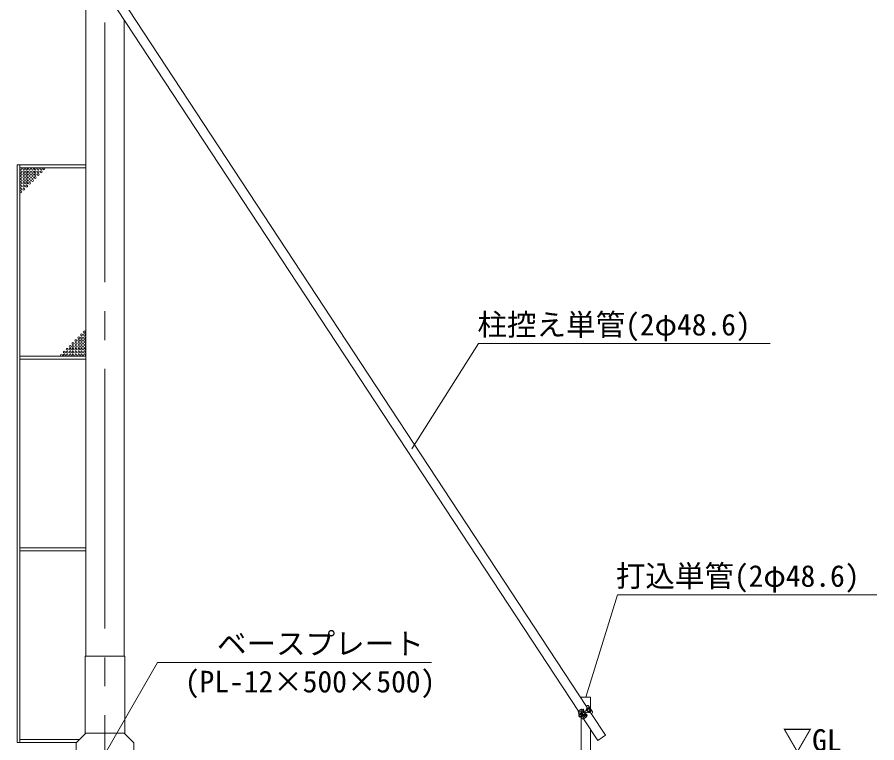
# Model space of a CAD drawing. Units: millimetres, scale not verified. Extents: x -13484 to 18716, y -23100 to 23100.
# Drawn here: x 9409 to 13878, y 6003 to 9775 of the extents above; entities that cross this region are included whole.
import ezdxf
from ezdxf.enums import TextEntityAlignment as Align

# ---------------------------------------------------------------- set-up
doc = ezdxf.new("R2010")
doc.units = ezdxf.units.MM
doc.header["$LTSCALE"] = 150
doc.linetypes.add('CHAIN2', pattern=[12, 9, -1, 1, -1])
for name, color, linetype, lineweight in [('0-2_ACCG-3018', 7, 'Continuous', 18), ('0-F_大型柱', 7, 'Continuous', 18), ('1-1_単管', 7, 'Continuous', 18), ('1-2_単管ｸﾗﾝﾌﾟ', 7, 'Continuous', 18), ('1-6_通芯', 1, 'CHAIN2', 18), ('1-9_標準ﾊﾟﾈﾙ', 7, 'Continuous', 18), ('1-B_文字', 7, 'Continuous', 18)]:
    doc.layers.add(name, color=color, linetype=linetype, lineweight=lineweight)
doc.styles.add('ＭＳ ゴシック', font='')
doc.styles.get('ＭＳ ゴシック').set_extended_font_data('MS Gothic')

msp = doc.modelspace()

# ---------------------------------------------------------------- linework, layer by layer
at = {"layer": '0-2_ACCG-3018'}
for centre in [(9427.9, 8986.5), (9442.9, 8986.5), (9457.9, 8986.5), (9472.9, 8986.5), (9487.9, 8986.5), (9502.9, 8986.5), (9517.9, 8986.5), (9532.9, 8986.5), (9547.9, 8986.5), (9427.9, 8971.5), (9427.9, 8956.5), (9427.9, 8941.5), (9442.9, 8971.5), (9442.9, 8956.5), (9442.9, 8941.5), (9457.9, 8971.5), (9457.9, 8956.5), (9457.9, 8941.5), (9472.9, 8971.5), (9472.9, 8956.5), (9472.9, 8941.5), (9487.9, 8971.5), (9487.9, 8956.5), (9487.9, 8941.5), (9502.9, 8971.5), (9502.9, 8956.5), (9502.9, 8941.5), (9517.9, 8971.5), (9517.9, 8956.5), (9532.9, 8971.5), (9427.9, 8926.5), (9427.9, 8911.5), (9427.9, 8896.5), (9442.9, 8926.5), (9442.9, 8911.5), (9442.9, 8896.5), (9457.9, 8926.5), (9457.9, 8911.5), (9457.9, 8896.5), (9472.9, 8926.5), (9472.9, 8911.5), (9487.9, 8926.5), (9427.9, 8881.5), (9427.9, 8866.5), (9442.9, 8881.5), (9758.7, 8138.5), (9713.7, 8093.5), (9728.7, 8108.5), (9728.7, 8093.5), (9743.7, 8123.5), (9743.7, 8108.5), (9743.7, 8093.5), (9758.7, 8123.5), (9758.7, 8108.5), (9758.7, 8093.5), (9668.7, 8048.5), (9683.7, 8063.5), (9683.7, 8048.5), (9698.7, 8078.5), (9698.7, 8063.5), (9698.7, 8048.5), (9713.7, 8078.5), (9713.7, 8063.5), (9713.7, 8048.5), (9728.7, 8078.5), (9728.7, 8063.5), (9728.7, 8048.5), (9743.7, 8078.5), (9743.7, 8063.5), (9743.7, 8048.5), (9758.7, 8078.5), (9758.7, 8063.5), (9758.7, 8048.5), (9638.7, 8018.5), (9653.7, 8033.5), (9653.7, 8018.5), (9668.7, 8033.5), (9668.7, 8018.5), (9683.7, 8033.5), (9683.7, 8018.5), (9698.7, 8033.5), (9698.7, 8018.5), (9713.7, 8033.5), (9713.7, 8018.5), (9728.7, 8033.5), (9728.7, 8018.5), (9743.7, 8033.5), (9743.7, 8018.5), (9758.7, 8033.5), (9758.7, 8018.5)]:
    msp.add_circle(centre, 5, dxfattribs=at)
at = {"layer": '0-F_大型柱'}
for p, q in [((9764.7, 9903), (9764.7, 6453)), ((9964.6, 6453), (9964.6, 9762.4))]:
    msp.add_line(p, q, dxfattribs=at)
for points in [[(9761.5, 6453), (9967.9, 6453), (9967.9, 6053), (9761.5, 6053)], [(9764.7, 6053), (9964.6, 6053), (10014.7, 6003), (10014.7, 5953), (9714.7, 5953), (9714.7, 6003)]]:
    msp.add_lwpolyline(points, close=True, dxfattribs=at)
at = {"layer": '1-1_単管'}
for points in [[(12389, 6179.7), (12389, 6241), (12340.4, 6241), (12340.4, 6235.4)], [(12340.4, 6133.2), (12340.4, 4241), (12389, 4241), (12389, 6073)], [(12392.7, 6155.8), (12467.4, 6042), (12426.8, 6015.3), (12353.3, 6127.2)]]:
    msp.add_lwpolyline(points, dxfattribs=at)
at = {"layer": '1-2_単管ｸﾗﾝﾌﾟ'}
for p, q in [((12369, 6191.9), (9903.4, 9944.2)), ((12327.1, 6167.1), (9862.8, 9917.5)), ((12333.8, 6172.6), (12334.5, 6171.5)), ((12382.5, 6180.9), (12344.2, 6155.8)), ((12344.6, 6165.4), (12352.3, 6172.7)), ((12349.1, 6167.4), (12352.5, 6162.4)), ((12388, 6172.6), (12349.8, 6147.4)), ((12349.9, 6166.3), (12352.8, 6169)), ((12352.4, 6175.5), (12353.4, 6174.1)), ((12380.8, 6184.8), (12367, 6176.7)), ((12367, 6176.7), (12368.6, 6173.9)), ((12372.4, 6195.8), (12368.2, 6193.1)), ((12382.4, 6182.1), (12368.6, 6173.9)), ((12371.7, 6179.6), (12371.7, 6179.5)), ((12373.5, 6176.8), (12374.3, 6175.5)), ((12376.1, 6162.6), (12389, 6172)), ((12376.7, 6182.9), (12376.9, 6182.5)), ((12378, 6160), (12390.9, 6169.5)), ((12378.7, 6179.9), (12379.3, 6178.8)), ((12399.1, 6164.3), (12379.3, 6194.4)), ((12379.8, 6167.2), (12380.7, 6165.9)), ((12382.5, 6180.9), (12388, 6172.6)), ((12383.8, 6181.8), (12389.3, 6173.4)), ((12384.8, 6170.5), (12385.5, 6169.5)), ((12324.5, 6165.2), (12328.1, 6159.7)), ((12327.9, 6145), (12327.8, 6143.4)), ((12327.8, 6143.4), (12331.8, 6137.3)), ((12334.9, 6149.6), (12327.9, 6145)), ((12327.9, 6145), (12333.4, 6136.7)), ((12336.1, 6149.2), (12329.2, 6144.7)), ((12333.4, 6136.7), (12331.8, 6137.3)), ((12339.3, 6158.5), (12333.2, 6154.5)), ((12340.4, 6141.3), (12333.4, 6136.7)), ((12340.5, 6142.5), (12333.6, 6138)), ((12343.4, 6155.2), (12338.2, 6151.8)), ((12344.2, 6157), (12343.7, 6157.8)), ((12348.8, 6146.8), (12343.7, 6143.4)), ((12352.5, 6162.4), (12344.2, 6157)), ((12344.2, 6137.8), (12350.3, 6141.8)), ((12358.6, 6164), (12344.9, 6155)), ((12350.6, 6125.6), (12347, 6131.1)), ((12363, 6157.4), (12349.3, 6148.4)), ((12359.1, 6152.4), (12350.8, 6146.9)), ((12350.8, 6146.9), (12351.4, 6146.1)), ((12357.4, 6164.4), (12358.6, 6164)), ((12358.7, 6143.9), (12368.5, 6148.1)), ((12362.4, 6147.3), (12359.1, 6152.4)), ((12361.6, 6148.4), (12365.2, 6150)), ((12362.9, 6156.1), (12363, 6157.3)), ((12371.1, 6147.1), (12370.2, 6148.5)), ((12376.1, 6162.6), (12378, 6160)), ((12387.5, 6166.5), (12387.3, 6166.8)), ((12393.5, 6154.6), (12397.6, 6157.4))]:
    msp.add_line(p, q, dxfattribs=at)
for points in [[(12338.3, 6173.4), (12342.5, 6176.2), (12342.7, 6177.2), (12342.2, 6178), (12341.1, 6178.3), (12334, 6173.6), (12333.8, 6172.6)], [(12363.6, 6135), (12368.4, 6138.1), (12368.1, 6136.8), (12361.4, 6132.4)]]:
    msp.add_lwpolyline(points, dxfattribs=at)
for points in [[(12369.9, 6178.7), (12370, 6178.5), (12378.4, 6184), (12378.2, 6184.2), (12377.2, 6184.4), (12370.1, 6179.7)], [(12381.8, 6160.6), (12381.2, 6161.4), (12381.4, 6162.5), (12388.5, 6167.1), (12389.6, 6166.9), (12390.1, 6166.1), (12389.9, 6165), (12382.8, 6160.4)]]:
    msp.add_lwpolyline(points, close=True, dxfattribs=at)
for centre, radius, start, end in [((12372.3, 6100.3), 80.6, 107.732, 126.343), ((12458.5, 5948.8), 248, 115.294, 121.725), ((12349.1, 6173.3), 4, 33.308, 113.897), ((12350.8, 6168.5), 1.99, 133.291, 213.308), ((12350.9, 6174.2), 1.99, 313.291, 33.308), ((12350, 6171.9), 4, 313.291, 33.308), ((12358.1, 6185.6), 12.6, 314.965, 36.514), ((12365.8, 6164), 10.2, 4.079, 62.538), ((12375.1, 6191.6), 5, 33.308, 123.308), ((12382.9, 6181.2), 4.2, 33.308, 120.446), ((12382.9, 6181.2), 1.01, 33.308, 120.446), ((12388.4, 6172.8), 1.01, 306.171, 33.308), ((12388.4, 6172.8), 4.2, 306.171, 33.308), ((12332.3, 6155.5), 5.58, 139.68, 212.696), ((12333.2, 6156.6), 6.95, 216.686, 274.496), ((12327.7, 6159.5), 0.49, 319.68, 33.308), ((12339.4, 6160.1), 8.38, 221.875, 261.771), ((12325.6, 6151), 8.38, 344.846, 24.742), ((12343.1, 6160.7), 5.57, 210.874, 272.771), ((12352.9, 6155.4), 15.1, 193.957, 232.659), ((12336.7, 6130), 10.8, 46.197, 76.683), ((12346.2, 6136.9), 6.95, 152.121, 209.931), ((12344.8, 6136.6), 5.58, 213.921, 286.937), ((12348.7, 6161.1), 6, 133.291, 213.03), ((12323.8, 6136.2), 28.2, 19.734, 46.896), ((12353.6, 6155.9), 10.3, 184.069, 241.945), ((12354.3, 6141.6), 10.8, 169.934, 200.42), ((12346.5, 6130.8), 0.49, 33.308, 106.937), ((11790.9, 6897.3), 946.7, 305.967, 307.697), ((12355.6, 6144.6), 7.12, 161.697, 208.657), ((12309.9, 6195.2), 80.6, 300.274, 318.885), ((12356.4, 6149.4), 6, 213.587, 293.326), ((12337, 6144.9), 28.2, 23.428, 43.843), ((12337.5, 6145.2), 28.2, 25.491, 41.777), ((12364.1, 6148.4), 1.99, 213.308, 293.326), ((12366.8, 6146.3), 4, 33.308, 113.326), ((12369.3, 6146.3), 1.99, 33.308, 113.326), ((12367.8, 6144.9), 4, 312.72, 33.308), ((12382.6, 6148.3), 12.6, 94.572, 111.651), ((12382.6, 6148.3), 12.6, 30.103, 85.89), ((12394.9, 6161.5), 5, 303.308, 33.308)]:
    msp.add_arc(centre, radius, start, end, dxfattribs=at)
at = {"layer": '1-6_通芯'}
msp.add_line((9864.7, 11546.8), (9864.7, 3670.5), dxfattribs=at)
at = {"layer": '1-9_標準ﾊﾟﾈﾙ'}
for points in [[(9408.7, 9008), (9421.9, 9008), (9421.9, 6005), (9408.7, 6005)], [(9421.9, 9008), (9764.7, 9008), (9764.7, 8992.5), (9421.9, 8992.5)], [(9421.9, 8012.5), (9764.7, 8012.5), (9764.7, 7996.5), (9421.9, 7996.5)], [(9421.9, 7016.5), (9764.7, 7016.5), (9764.7, 7000.5), (9421.9, 7000.5)]]:
    msp.add_lwpolyline(points, close=True, dxfattribs=at)
msp.add_lwpolyline([(9732.1, 6020.5), (9421.9, 6020.5), (9421.9, 6005), (9716.7, 6005)], dxfattribs=at)
at = {"layer": '1-B_文字'}
for p, q in [((11459.5, 7531.7), (11807.1, 8078.1)), ((11807.1, 8078.1), (11807.7, 8078.1)), ((11807.7, 8078.1), (13323, 8078.1)), ((12364.6, 6241), (12528.8, 6771.6)), ((12528.8, 6771.6), (12529.3, 6771.6)), ((12529.3, 6771.6), (13877.5, 6771.6)), ((9865.5, 5947), (10138.6, 6420)), ((10138.6, 6420), (10139, 6420)), ((10139, 6420), (11562.5, 6420))]:
    msp.add_line(p, q, dxfattribs=at)

# ---------------------------------------------------------------- texts
at = {"layer": '1-B_文字', "style": 'ＭＳ ゴシック'}
for s, p in [('柱控え単管(2φ48.6)\u3000', (11801.1, 8086.8)), ('打込単管(2φ48.6)', (12520.7, 6780.3)), ('\u3000\u3000ベースプレート\u3000\u3000', (10140.2, 6428.6)), ('(PL-12×500×500)', (10280.2, 6231.1)), ('▽GL', (13387.6, 5927.2))]:
    msp.add_text(s, height=112.6, dxfattribs=at).set_placement(p, align=Align.BOTTOM_LEFT)

doc.saveas('drawing.dxf')
